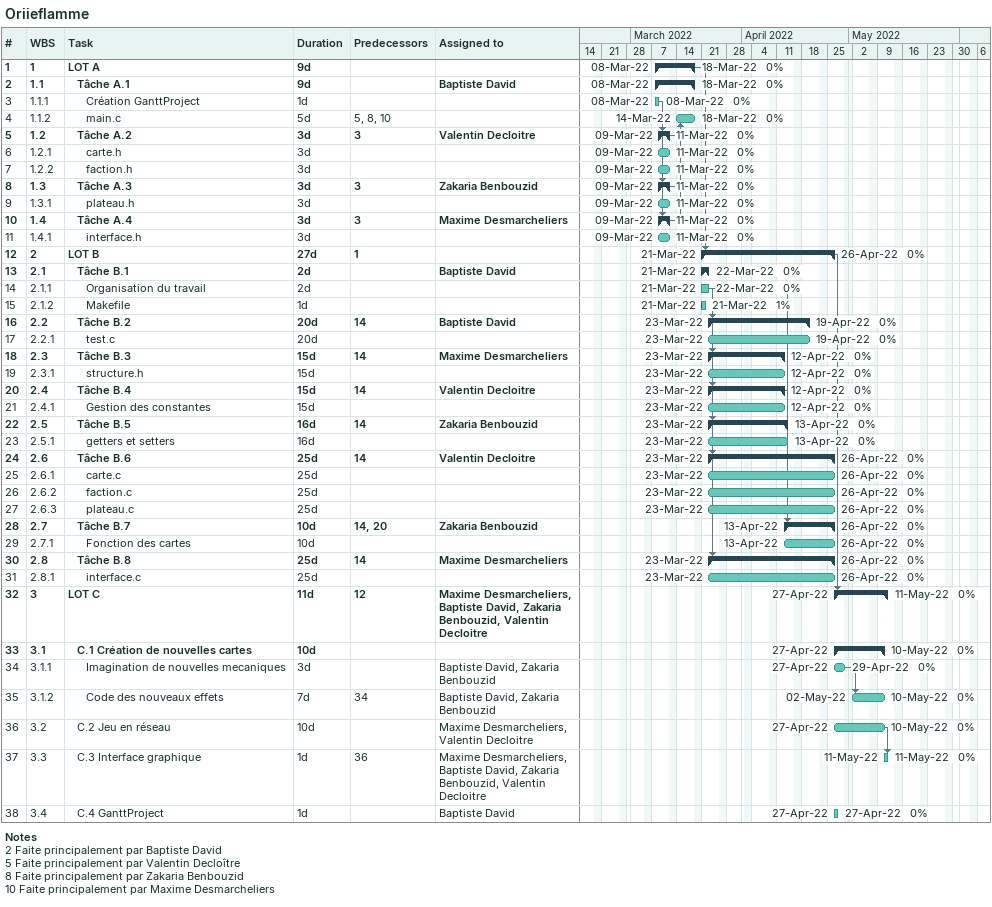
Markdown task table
Oriieflamme

| ID | WBS | Task | Duration | Start | Finish | Predecessors | Resources | % complete |
|---|---|---|---|---|---|---|---|---|
| 1 | 1 | **LOT A** | 9d | 2022-03-08 | 2022-03-18 |  |  | 0 |
| 2 | 1.1 | **Tâche A.1** | 9d | 2022-03-08 | 2022-03-18 |  | Baptiste David | 0 |
| 3 | 1.1.1 | Création GanttProject | 1d | 2022-03-08 | 2022-03-08 |  |  | 0 |
| 4 | 1.1.2 | main.c | 5d | 2022-03-14 | 2022-03-18 | 5, 8, 10 |  | 0 |
| 5 | 1.2 | **Tâche A.2** | 3d | 2022-03-09 | 2022-03-11 | 3 | Valentin Decloitre | 0 |
| 6 | 1.2.1 | carte.h | 3d | 2022-03-09 | 2022-03-11 |  |  | 0 |
| 7 | 1.2.2 | faction.h | 3d | 2022-03-09 | 2022-03-11 |  |  | 0 |
| 8 | 1.3 | **Tâche A.3** | 3d | 2022-03-09 | 2022-03-11 | 3 | Zakaria Benbouzid | 0 |
| 9 | 1.3.1 | plateau.h | 3d | 2022-03-09 | 2022-03-11 |  |  | 0 |
| 10 | 1.4 | **Tâche A.4** | 3d | 2022-03-09 | 2022-03-11 | 3 | Maxime Desmarcheliers | 0 |
| 11 | 1.4.1 | interface.h | 3d | 2022-03-09 | 2022-03-11 |  |  | 0 |
| 12 | 2 | **LOT B** | 27d | 2022-03-21 | 2022-04-26 | 1 |  | 0 |
| 13 | 2.1 | **Tâche B.1** | 2d | 2022-03-21 | 2022-03-22 |  | Baptiste David | 0 |
| 14 | 2.1.1 | Organisation du travail | 2d | 2022-03-21 | 2022-03-22 |  |  | 0 |
| 15 | 2.1.2 | Makefile | 1d | 2022-03-21 | 2022-03-21 |  |  | 1 |
| 16 | 2.2 | **Tâche B.2** | 20d | 2022-03-23 | 2022-04-19 | 14 | Baptiste David | 0 |
| 17 | 2.2.1 | test.c | 20d | 2022-03-23 | 2022-04-19 |  |  | 0 |
| 18 | 2.3 | **Tâche B.3** | 15d | 2022-03-23 | 2022-04-12 | 14 | Maxime Desmarcheliers | 0 |
| 19 | 2.3.1 | structure.h | 15d | 2022-03-23 | 2022-04-12 |  |  | 0 |
| 20 | 2.4 | **Tâche B.4** | 15d | 2022-03-23 | 2022-04-12 | 14 | Valentin Decloitre | 0 |
| 21 | 2.4.1 | Gestion des constantes | 15d | 2022-03-23 | 2022-04-12 |  |  | 0 |
| 22 | 2.5 | **Tâche B.5** | 16d | 2022-03-23 | 2022-04-13 | 14 | Zakaria Benbouzid | 0 |
| 23 | 2.5.1 | getters et setters | 16d | 2022-03-23 | 2022-04-13 |  |  | 0 |
| 24 | 2.6 | **Tâche B.6** | 25d | 2022-03-23 | 2022-04-26 | 14 | Valentin Decloitre | 0 |
| 25 | 2.6.1 | carte.c | 25d | 2022-03-23 | 2022-04-26 |  |  | 0 |
| 26 | 2.6.2 | faction.c | 25d | 2022-03-23 | 2022-04-26 |  |  | 0 |
| 27 | 2.6.3 | plateau.c | 25d | 2022-03-23 | 2022-04-26 |  |  | 0 |
| 28 | 2.7 | **Tâche B.7** | 10d | 2022-04-13 | 2022-04-26 | 14, 20 | Zakaria Benbouzid | 0 |
| 29 | 2.7.1 | Fonction des cartes | 10d | 2022-04-13 | 2022-04-26 |  |  | 0 |
| 30 | 2.8 | **Tâche B.8** | 25d | 2022-03-23 | 2022-04-26 | 14 | Maxime Desmarcheliers | 0 |
| 31 | 2.8.1 | interface.c | 25d | 2022-03-23 | 2022-04-26 |  |  | 0 |
| 32 | 3 | **LOT C** | 11d | 2022-04-27 | 2022-05-11 | 12 | Maxime Desmarcheliers, Baptiste David, Zakaria Benbouzid, Valentin Decloitre | 0 |
| 33 | 3.1 | **C.1 Création de nouvelles cartes** | 10d | 2022-04-27 | 2022-05-10 |  |  | 0 |
| 34 | 3.1.1 | Imagination de nouvelles mecaniques | 3d | 2022-04-27 | 2022-04-29 |  | Baptiste David, Zakaria Benbouzid | 0 |
| 35 | 3.1.2 | Code des nouveaux effets | 7d | 2022-05-02 | 2022-05-10 | 34 | Baptiste David, Zakaria Benbouzid | 0 |
| 36 | 3.2 | C.2 Jeu en réseau | 10d | 2022-04-27 | 2022-05-10 |  | Maxime Desmarcheliers, Valentin Decloitre | 0 |
| 37 | 3.3 | C.3 Interface graphique | 1d | 2022-05-11 | 2022-05-11 | 36 | Maxime Desmarcheliers, Baptiste David, Zakaria Benbouzid, Valentin Decloitre | 0 |
| 38 | 3.4 | C.4 GanttProject | 1d | 2022-04-27 | 2022-04-27 |  | Baptiste David | 0 |

Notes
- 2: Faite principalement par Baptiste David
- 5: Faite principalement par Valentin Decloître
- 8: Faite principalement par Zakaria Benbouzid
- 10: Faite principalement par Maxime Desmarcheliers
